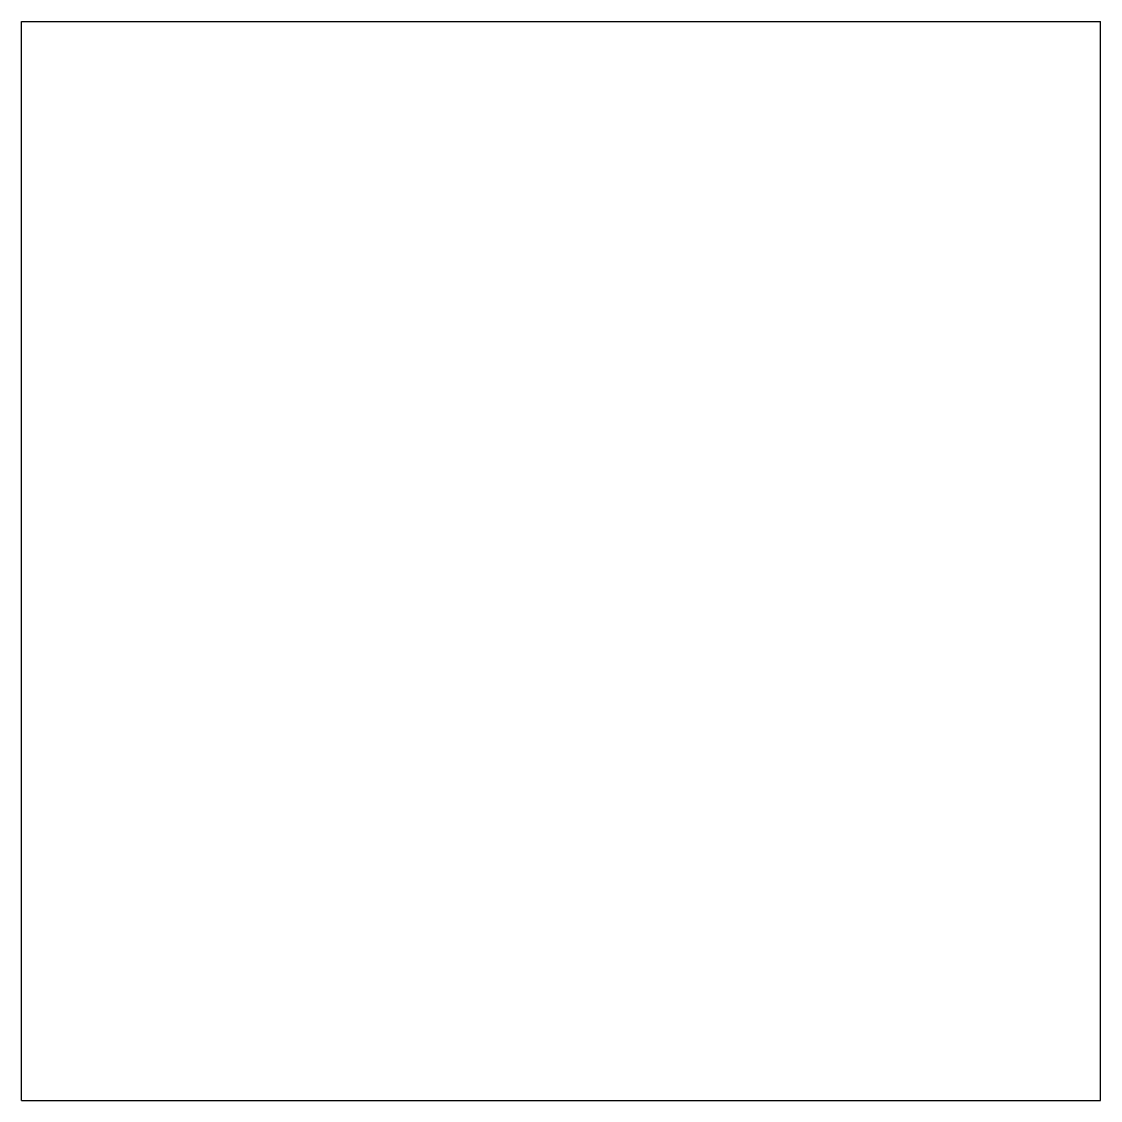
# Model space of a CAD drawing. Header units: millimetres. Extents: x 3116.93 to 3123.02, y 1467.47 to 1473.57.
import ezdxf

# ---------------------------------------------------------------- set-up
doc = ezdxf.new("R2010")
doc.units = ezdxf.units.MM

msp = doc.modelspace()

# ---------------------------------------------------------------- linework, layer by layer
at = {"color": 254, "true_color": 0xcad1ee, "extrusion": (-4.9701e-07, -2.75583e-17, -1)}
for p, q in [((3116.9257, 1473.5688, -25.304), (3123.0217, 1473.5688, -25.304)), ((3116.9257, 1467.4728, -25.304), (3116.9257, 1473.5688, -25.304)), ((3123.0217, 1467.4728, -25.304), (3123.0217, 1473.5688, -25.304)), ((3116.9257, 1467.4728, -25.304), (3123.0217, 1467.4728, -25.304))]:
    msp.add_line(p, q, dxfattribs=at)

doc.saveas('drawing.dxf')
